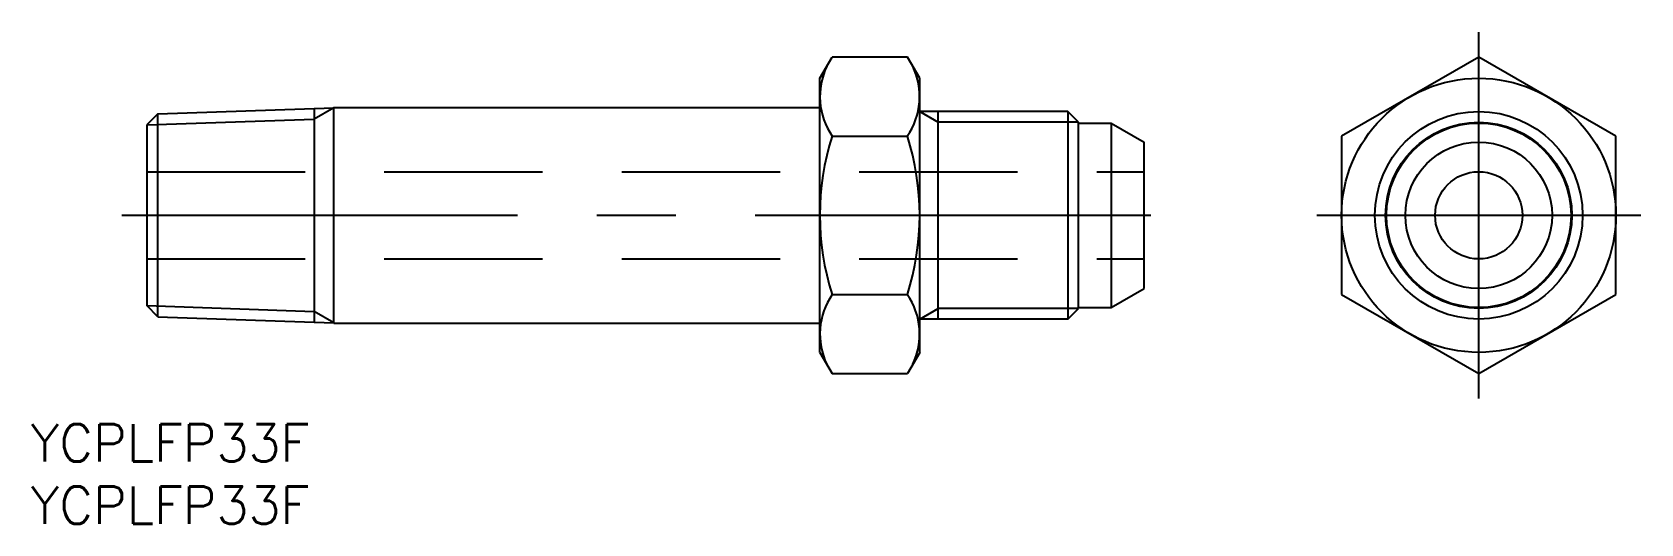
# Model space of a CAD drawing. Extents: x -116 to 13, y -25 to 15.
import ezdxf

# ---------------------------------------------------------------- set-up
doc = ezdxf.new("R2010")
doc.units = 0
doc.linetypes.add('CENTER', pattern=[50.8, 31.75, -6.35, 6.35, -6.35])
doc.linetypes.add('DASHED', pattern=[19.05, 12.7, -6.35])
doc.layers.get('0').update_dxf_attribs({"linetype": 'CONTINUOUS'})
doc.layers.add('CENTER', color=1, linetype='CENTER')
doc.styles.get("Standard").update_dxf_attribs({"font": 'txt.shx', "height": 3, "bigfont": 'bigfont.shx'})

msp = doc.modelspace()

# ---------------------------------------------------------------- linework, layer by layer
at = {"color": 7, "linetype": 'CONTINUOUS'}
for p, q in [((-52.84, 11), (-51.86, 12.7)), ((-45.83, 12.7), (-51.86, 12.7)), ((-44.84, 11), (-45.83, 12.7)), ((0, 12.7), (-11, 6.35)), ((11, 6.35), (0, 12.7)), ((-52.84, -11), (-52.84, 11)), ((-44.84, -11), (-44.84, 11)), ((-105.96, 8.14), (-106.84, 7.25)), ((-105.96, 8.14), (-91.84, 8.63)), ((-105.96, -8.14), (-105.96, 8.14)), ((-93.42, 8.58), (-93.42, -8.58)), ((-91.84, 8.65), (-52.84, 8.65)), ((-91.84, -8.65), (-91.84, 8.65)), ((-32.95, 8.33), (-44.84, 8.33)), ((-43.36, -8.33), (-43.36, 8.33)), ((-32.95, 8.33), (-32.95, -8.33)), ((-32.09, 7.47), (-32.95, 8.33)), ((-106.84, 7.25), (-106.84, -7.25)), ((-32.09, -7.47), (-32.09, 7.47)), ((-32.09, 7.4), (-29.47, 7.4)), ((-29.47, 7.4), (-29.47, -7.4)), ((-29.47, 7.4), (-26.84, 5.88)), ((-51.86, 6.35), (-45.83, 6.35)), ((-26.84, -5.88), (-26.84, 5.88)), ((-11, 6.35), (-11, -6.35)), ((11, -6.35), (11, 6.35)), ((-51.86, -6.35), (-45.83, -6.35)), ((-29.47, -7.4), (-26.84, -5.88)), ((-11, -6.35), (0, -12.7)), ((0, -12.7), (11, -6.35)), ((-105.96, -8.14), (-106.84, -7.25)), ((-32.95, -8.33), (-32.09, -7.47)), ((-32.09, -7.4), (-29.47, -7.4)), ((-105.96, -8.14), (-91.84, -8.63)), ((-91.84, -8.65), (-52.84, -8.65)), ((-32.95, -8.33), (-44.84, -8.33)), ((-52.84, -11), (-51.86, -12.7)), ((-44.84, -11), (-45.83, -12.7)), ((-51.86, -12.7), (-45.83, -12.7))]:
    msp.add_line(p, q, dxfattribs=at)
at = {"color": 3, "linetype": 'CONTINUOUS'}
for p, q in [((-91.84, 8.63), (-93.42, 7.72)), ((-44.84, 8.33), (-43.36, 7.47)), ((-106.84, 7.25), (-93.42, 7.72)), ((-32.09, 7.47), (-43.36, 7.47)), ((-106.84, -7.25), (-93.42, -7.72)), ((-91.84, -8.63), (-93.42, -7.72)), ((-44.84, -8.33), (-43.36, -7.47)), ((-32.09, -7.47), (-43.36, -7.47))]:
    msp.add_line(p, q, dxfattribs=at)
at = {"color": 3, "linetype": 'DASHED'}
for p, q in [((-106.84, 3.5), (-26.84, 3.5)), ((-106.84, -3.5), (-26.84, -3.5))]:
    msp.add_line(p, q, dxfattribs=at)
at = {"color": 7, "linetype": 'CONTINUOUS'}
for radius in [11, 8.33, 7.4, 5.88, 3.5]:
    msp.add_circle((0, 0), radius, dxfattribs=at)
at = {"color": 3, "linetype": 'CONTINUOUS'}
msp.add_circle((0, 0), 7.47, dxfattribs=at)
at = {"color": 7, "linetype": 'CONTINUOUS'}
for centre, radius, start, end in [((-47.22, 9.53), 5.62, 154.3842, 214.3842), ((-50.47, 9.53), 5.62, 325.6158, 25.6158), ((-31.83, 0), 21.02, 162.412, 197.588), ((-65.86, 0), 21.02, 342.412, 17.588), ((-47.22, -9.53), 5.62, 145.6158, 205.6158), ((-50.47, -9.53), 5.62, 334.3842, 34.3842)]:
    msp.add_arc(centre, radius, start, end, dxfattribs=at)
at = {"layer": 'CENTER', "color": 1, "linetype": 'CENTER'}
for p, q in [((0, -14.7), (0, 14.7)), ((-108.84, 0), (-24.84, 0)), ((-13, 0), (13, 0))]:
    msp.add_line(p, q, dxfattribs=at)

# ---------------------------------------------------------------- texts
at = {"color": 7, "linetype": 'CONTINUOUS'}
for p in [(-116.16, -19.76), (-116.16, -24.76)]:
    msp.add_text('YCPLFP33F', height=3, dxfattribs=at).set_placement(p)

doc.saveas('drawing.dxf')
